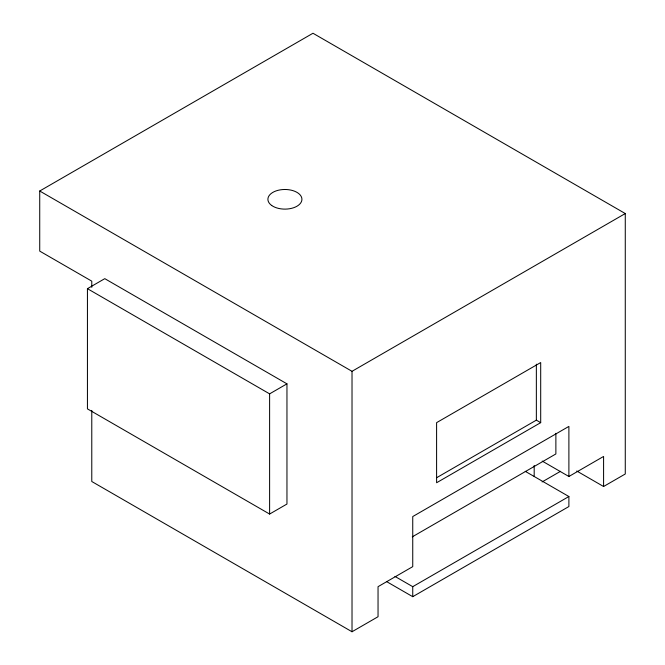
<?xml version="1.0" encoding="UTF-8"?>
<svg xmlns="http://www.w3.org/2000/svg" width="665" height="665" viewBox="0 0 665 665"><rect width="100%" height="100%" fill="white"/><g stroke="black" fill="none" stroke-linecap="round" stroke-linejoin="round"><path stroke-width="1" d="M91.778 287.338L91.778 281.162L39.725 251.112L39.725 191.013L312.982 33.25L625.275 213.548L625.275 473.987L603.587 486.506L576.738 471.003M87.439 288.676L104.787 278.66L286.956 383.838L286.956 504.037L269.608 514.053L87.439 408.875L87.439 288.676L269.608 393.855L286.956 383.838M39.725 191.013L352.018 371.311L625.275 213.548M436.747 477.653L536.356 420.147L540.695 422.649L540.695 362.55L436.597 422.649L436.597 482.748L540.695 422.649M412.292 536.846L555.874 453.954L555.874 433.331M542.091 481.942L560.537 471.302M542.199 461.078L568.891 476.489L603.587 456.456L603.587 486.506M394.944 576.405L412.741 586.671L568.891 496.522L568.891 506.539L412.741 596.688L386.939 581.792M91.778 410.413L91.778 481.502L352.018 631.75L378.044 616.721L378.044 586.671L412.741 566.638L412.741 516.555L568.891 426.406L568.891 476.489M525.234 471.319L568.891 496.522M536.356 364.187L536.356 420.147M534.186 465.475L534.186 476.489M412.741 586.671L412.741 596.688M352.018 371.311L352.018 631.75M269.608 393.855L269.608 514.053M271.694 205.477A17.007 9.817 0 0 0 300.796 202.817A17.007 9.817 0 0 0 282.259 189.6A17.007 9.817 0 0 0 271.694 205.477"/></g></svg>
